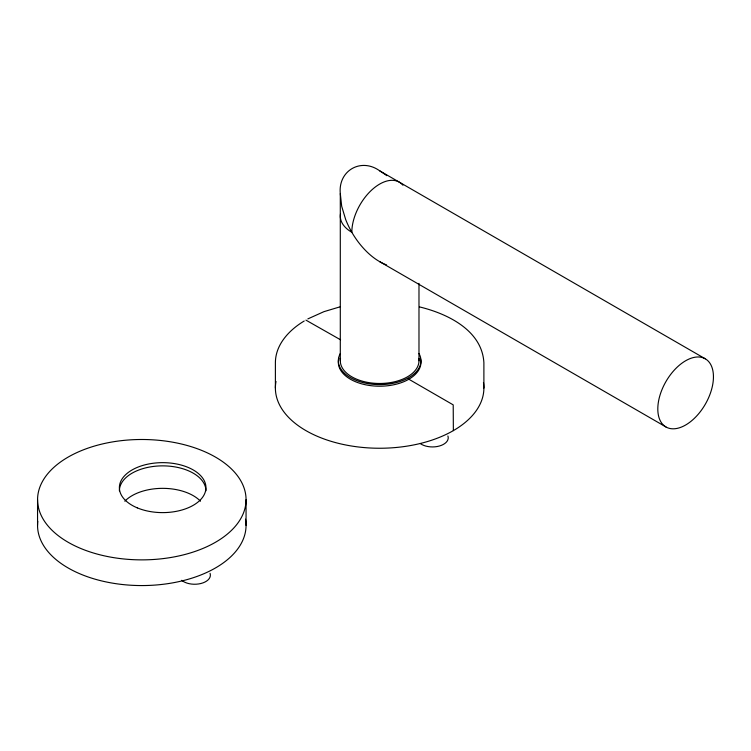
<?xml version="1.0" encoding="UTF-8"?>
<svg xmlns="http://www.w3.org/2000/svg" width="751" height="751" viewBox="0 0 751 751"><rect width="100%" height="100%" fill="white"/><g stroke="black" fill="none" stroke-linecap="round" stroke-linejoin="round"><path stroke-width="1.13" d="M705.302 358.818A39.343 22.708 -60 0 0 658.758 400.086A39.343 22.708 -60 0 0 692.835 419.753A39.343 22.708 -60 0 0 705.302 358.818L379.724 170.843C361.015 157.344 337.959 170.655 340.297 193.608L340.297 360.762M305.92 320.123L340.588 339.818M304.221 321.006C289.417 329.82 275.448 344.437 275.392 362.686L275.392 388.06M307.835 318.912L323.925 311.665L339.809 306.906M419.471 306.906C447.183 313.552 482.095 330.243 483.888 362.686L483.888 388.06M386.568 264.934C375.782 260.813 366.92 252.824 359.757 243.934A77.475 63.253 60 0 1 351.825 232.275A39.343 22.708 0 0 1 340.513 213.875M379.555 261.601L665.959 426.953M408.291 378.908L453.21 404.873L453.36 430.623M379.724 170.843L385.441 174.636M385.77 174.889L386.765 175.668M340.297 193.608L341.696 206.281L345.695 219.592A77.475 63.253 60 0 0 351.825 232.275A39.343 22.708 -60 0 1 371.698 190.022A39.343 22.708 -60 0 1 402.921 185.206M418.983 283.39L418.983 360.762M246.056 499.678A104.248 60.193 0 0 1 89.679 551.807A104.248 60.193 0 0 1 89.679 447.558A104.248 60.193 0 0 1 246.056 499.678L246.056 525.381M37.55 499.678L37.55 525.381M124.826 501.208A43.276 24.98 0 0 1 162.667 488.347A43.276 24.98 0 0 1 200.498 501.208M119.39 490.844A43.276 24.98 0 0 1 162.667 465.864A43.276 24.98 0 0 1 205.934 490.844M210.055 573.304A15.733 9.087 0 0 1 200.846 583.518A15.733 9.087 0 0 1 181.686 580.316M245.493 519.157A104.248 60.193 0 0 1 143.601 585.555A104.248 60.193 0 0 1 37.794 521.232M418.767 358.424A39.343 22.708 0 0 1 379.64 383.479A39.343 22.708 0 0 1 340.513 358.424M483.456 382.569A104.248 60.193 0 0 1 378.692 448.244A104.248 60.193 0 0 1 276.011 381.48M447.896 435.984A15.733 9.087 0 0 1 439.354 446.028A15.733 9.087 0 0 1 420.41 443.672M420.335 358.283A41.305 23.844 0 0 1 379.64 386.211A41.305 23.844 0 0 1 338.945 358.283M419.002 353.524A41.305 23.844 0 0 1 379.64 384.606A41.305 23.844 0 0 1 340.278 353.524M137.273 507.864A43.276 24.98 0 0 0 205.708 490.215A43.276 24.98 0 0 0 145.009 464.822A43.276 24.98 0 0 0 137.273 507.864"/></g></svg>
